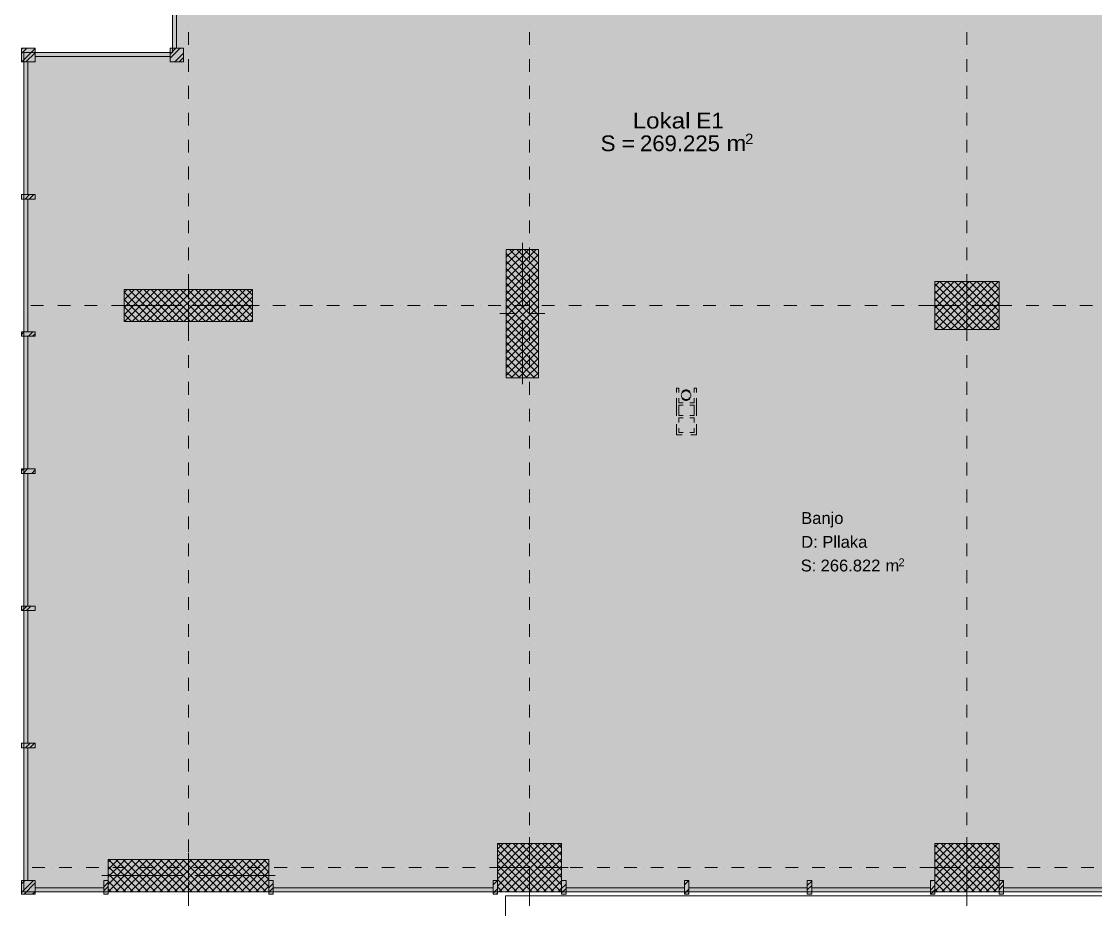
# Model space of a CAD drawing. Header units: centimetres. Extents: x -6559 to 4488, y -7535 to 372.
# Drawn here: x -5625 to -4294, y -1844 to -743 of the extents above; entities that cross this region are included whole.
import ezdxf

# ---------------------------------------------------------------- set-up
doc = ezdxf.new("R2010")
doc.units = ezdxf.units.CM
for name, color, linetype in [('PDF_ - lokalet e', 7, 'Continuous'), ('PDF_A - Kanalet e ventilimit', 7, 'Continuous'), ('PDF_A - Kanalizimi', 7, 'Continuous'), ('PDF_A - Muret', 7, 'Continuous'), ('PDF_A - Shtyllat', 7, 'Continuous')]:
    doc.layers.add(name, color=color, linetype=linetype)
for name, color, linetype, true_color in [('PDF_A - Akset', 7, 'Continuous', 0xfd4435), ('PDF_A - Alumil', 7, 'Continuous', 0x7f7f7f), ('PDF_A - Fill Zone', 7, 'Continuous', 0x999999), ('PDF_A - Pllaka mbi bodrum', 7, 'Continuous', 0x7f7f7f), ('PDF_A - Pllaka Suteren', 7, 'Continuous', 0x7f7f7f), ('PDF_A - Sutereni Polyline', 7, 'Continuous', 0x029e21)]:
    doc.layers.add(name, color=color, linetype=linetype, true_color=true_color)
doc.styles.add('PDF Arial', font='')
doc.styles.get('PDF Arial').set_extended_font_data('Arial')

msp = doc.modelspace()

# ---------------------------------------------------------------- hatches: boundary and pattern name
at = {"layer": 'PDF_ - lokalet e', "true_color": 0xffffff, "transparency": 33554559}
msp.add_hatch(color=7, dxfattribs=at).paths.add_polyline_path([(-4112.3, -1816), (-5616.2, -1816), (-5616.2, -784.9), (-5432.2, -784.9), (-5437.7, 68.7), (-4084.7, 68.7), (-4084.7, -866.5), (-4258.8, -866.5), (-4283.7, -1284.3), (-4109.6, -1284.3), (-4109.6, -1821.5)])
at = {"layer": 'PDF_A - Fill Zone', "true_color": 0xaaaaaa, "transparency": 33554559}
msp.add_hatch(color=253, dxfattribs=at).paths.add_polyline_path([(-5621.7, -1821.5), (-5621.7, -781.9), (-5437.7, -781.9), (-5437.7, 68.7), (-4084.7, 68.7), (-4084.7, -866.5), (-4258.8, -866.5), (-4258.8, -1065.4), (-4271.3, -1065.4), (-4271.3, -1296.7), (-4097.2, -1296.7), (-4097.2, -1821.5)])
at = {"layer": 'PDF_A - Kanalet e ventilimit', "transparency": 33554559}
msp.add_hatch(color=256, dxfattribs=at).paths.add_polyline_path([(-4812.9, -1255.5), (-4812.9, -1218.6), (-4812.9, -1215.7), (-4812.9, -1197.7), (-4809.9, -1197.7), (-4809.9, -1215.7), (-4791, -1215.7), (-4791, -1197.7), (-4788.1, -1197.7), (-4788.1, -1215.7), (-4788.1, -1218.6), (-4788.1, -1255.5)])
at = {"layer": 'PDF_A - Kanalizimi', "true_color": 0x0077b0, "transparency": 33554559}
h = msp.add_hatch(color=144, dxfattribs=at)
h.paths.add_polyline_path([(-4801, -1212.8), (-4801.8, -1212.8), (-4802.5, -1212.6), (-4803.3, -1212.4), (-4804, -1212.1), (-4804.7, -1211.7), (-4805.3, -1211.2), (-4805.8, -1210.6), (-4806.3, -1210), (-4806.7, -1209.3), (-4807, -1208.6), (-4807.3, -1207.9), (-4807.4, -1207.1), (-4807.5, -1206.3), (-4807.4, -1205.6), (-4807.3, -1204.8), (-4807, -1204), (-4806.7, -1203.3), (-4806.3, -1202.7), (-4805.8, -1202), (-4805.3, -1201.5), (-4804.7, -1201), (-4804, -1200.6), (-4803.3, -1200.3), (-4802.5, -1200.1), (-4801.8, -1199.9), (-4801, -1199.9), (-4800.2, -1199.9), (-4799.4, -1200.1), (-4798.7, -1200.3), (-4798, -1200.6), (-4797.3, -1201), (-4796.7, -1201.5), (-4796.1, -1202), (-4795.7, -1202.7), (-4795.3, -1203.3), (-4794.9, -1204), (-4794.7, -1204.8), (-4794.6, -1205.6), (-4794.5, -1206.3), (-4794.6, -1207.1), (-4794.7, -1207.9), (-4794.9, -1208.6), (-4795.3, -1209.3), (-4795.7, -1210), (-4796.1, -1210.6), (-4796.7, -1211.2), (-4797.3, -1211.7), (-4798, -1212.1), (-4798.7, -1212.4), (-4799.4, -1212.6), (-4800.2, -1212.8)])
h.paths.add_polyline_path([(-4801, -1200.9), (-4801.7, -1200.9), (-4802.4, -1201), (-4803.1, -1201.3), (-4803.7, -1201.6), (-4804.3, -1202), (-4804.9, -1202.5), (-4805.3, -1203), (-4805.7, -1203.6), (-4806, -1204.2), (-4806.3, -1204.9), (-4806.4, -1205.6), (-4806.5, -1206.3), (-4806.4, -1207), (-4806.3, -1207.8), (-4806, -1208.4), (-4805.7, -1209.1), (-4805.3, -1209.7), (-4804.9, -1210.2), (-4804.3, -1210.7), (-4803.7, -1211.1), (-4803.1, -1211.4), (-4802.4, -1211.6), (-4801.7, -1211.8), (-4801, -1211.8), (-4800.3, -1211.8), (-4799.6, -1211.6), (-4798.9, -1211.4), (-4798.3, -1211.1), (-4797.7, -1210.7), (-4797.1, -1210.2), (-4796.6, -1209.7), (-4796.2, -1209.1), (-4795.9, -1208.4), (-4795.7, -1207.8), (-4795.6, -1207), (-4795.5, -1206.3), (-4795.6, -1205.6), (-4795.7, -1204.9), (-4795.9, -1204.2), (-4796.2, -1203.6), (-4796.6, -1203), (-4797.1, -1202.5), (-4797.7, -1202), (-4798.3, -1201.6), (-4798.9, -1201.3), (-4799.6, -1201), (-4800.3, -1200.9)])

# ---------------------------------------------------------------- linework, layer by layer
at = {"layer": 'PDF_A - Akset', "lineweight": 0}
for points in [[(-5417.8, -747.7), (-5417.8, -747.7)], [(-5417.8, -756.5), (-5417.8, -772.3)], [(-4995, -747.7), (-4995, -747.7)], [(-4995, -756.5), (-4995, -772.3)], [(-4452.8, -747.7), (-4452.8, -747.7)], [(-4452.8, -756.5), (-4452.8, -772.3)], [(-5417.8, -781.1), (-5417.8, -781.1)], [(-4995, -781.1), (-4995, -781.1)], [(-4452.8, -781.1), (-4452.8, -781.1)], [(-5417.8, -789.9), (-5417.8, -805.6)], [(-4995, -789.9), (-4995, -805.6)], [(-4452.8, -789.9), (-4452.8, -805.6)], [(-5417.8, -814.4), (-5417.8, -814.4)], [(-5417.8, -823.2), (-5417.8, -839)], [(-4995, -814.4), (-4995, -814.4)], [(-4995, -823.2), (-4995, -839)], [(-4452.8, -814.4), (-4452.8, -814.4)], [(-4452.8, -823.2), (-4452.8, -839)], [(-5417.8, -847.8), (-5417.8, -847.8)], [(-4995, -847.8), (-4995, -847.8)], [(-4452.8, -847.8), (-4452.8, -847.8)], [(-5417.8, -856.5), (-5417.8, -872.3)], [(-4995, -856.5), (-4995, -872.3)], [(-4452.8, -856.5), (-4452.8, -872.3)], [(-5417.8, -881.1), (-5417.8, -881.1)], [(-5417.8, -889.9), (-5417.8, -905.7)], [(-4995, -881.1), (-4995, -881.1)], [(-4995, -889.9), (-4995, -905.7)], [(-4452.8, -881.1), (-4452.8, -881.1)], [(-4452.8, -889.9), (-4452.8, -905.7)], [(-5417.8, -914.4), (-5417.8, -914.4)], [(-4995, -914.4), (-4995, -914.4)], [(-4452.8, -914.4), (-4452.8, -914.4)], [(-5417.8, -923.2), (-5417.8, -939)], [(-4995, -923.2), (-4995, -939)], [(-4452.8, -923.2), (-4452.8, -939)], [(-5417.8, -947.8), (-5417.8, -947.8)], [(-5417.8, -956.5), (-5417.8, -972.3)], [(-4995, -947.8), (-4995, -947.8)], [(-4995, -956.5), (-4995, -972.3)], [(-4452.8, -947.8), (-4452.8, -947.8)], [(-4452.8, -956.5), (-4452.8, -972.3)], [(-5417.8, -981.1), (-5417.8, -981.1)], [(-4995, -981.1), (-4995, -981.1)], [(-4452.8, -981.1), (-4452.8, -981.1)], [(-5417.8, -989.9), (-5417.8, -1005.7)], [(-4995, -989.9), (-4995, -1005.7)], [(-4452.8, -989.9), (-4452.8, -1005.7)], [(-5417.8, -1014.5), (-5417.8, -1014.5)], [(-5417.8, -1023.2), (-5417.8, -1039)], [(-4995, -1014.5), (-4995, -1014.5)], [(-4995, -1023.2), (-4995, -1039)], [(-4452.8, -1014.5), (-4452.8, -1014.5)], [(-4452.8, -1023.2), (-4452.8, -1039)], [(-5417.8, -1047.8), (-5417.8, -1047.8)], [(-4995, -1047.8), (-4995, -1047.8)], [(-4452.8, -1047.8), (-4452.8, -1047.8)], [(-5417.8, -1056.6), (-5417.8, -1072.4)], [(-4995, -1056.6), (-4995, -1072.4)], [(-4452.8, -1056.6), (-4452.8, -1072.4)], [(-5417.8, -1081.1), (-5417.8, -1081.1)], [(-5417.8, -1089.9), (-5417.8, -1105.7)], [(-4995, -1081.1), (-4995, -1081.1)], [(-4995, -1089.9), (-4995, -1105.7)], [(-4452.8, -1081.1), (-4452.8, -1081.1)], [(-4452.8, -1089.9), (-4452.8, -1105.7)], [(-5621.9, -1095.3), (-5621.9, -1095.3)], [(-5597.4, -1095.3), (-5613.2, -1095.3)], [(-5588.6, -1095.3), (-5588.6, -1095.3)], [(-5564, -1095.3), (-5579.8, -1095.3)], [(-5555.3, -1095.3), (-5555.3, -1095.3)], [(-5530.7, -1095.3), (-5546.5, -1095.3)], [(-5521.9, -1095.3), (-5521.9, -1095.3)], [(-5497.4, -1095.3), (-5513.2, -1095.3)], [(-5488.6, -1095.3), (-5488.6, -1095.3)], [(-5464, -1095.3), (-5479.8, -1095.3)], [(-5455.2, -1095.3), (-5455.2, -1095.3)], [(-5430.7, -1095.3), (-5446.5, -1095.3)], [(-5421.9, -1095.3), (-5421.9, -1095.3)], [(-5397.3, -1095.3), (-5413.1, -1095.3)], [(-5388.6, -1095.3), (-5388.6, -1095.3)], [(-5364, -1095.3), (-5379.8, -1095.3)], [(-5355.2, -1095.3), (-5355.2, -1095.3)], [(-5330.7, -1095.3), (-5346.5, -1095.3)], [(-5321.9, -1095.3), (-5321.9, -1095.3)], [(-5297.3, -1095.3), (-5313.1, -1095.3)], [(-5288.5, -1095.3), (-5288.5, -1095.3)], [(-5264, -1095.3), (-5279.8, -1095.3)], [(-5255.2, -1095.3), (-5255.2, -1095.3)], [(-5230.6, -1095.3), (-5246.4, -1095.3)], [(-5221.9, -1095.3), (-5221.9, -1095.3)], [(-5197.3, -1095.3), (-5213.1, -1095.3)], [(-5188.5, -1095.3), (-5188.5, -1095.3)], [(-5164, -1095.3), (-5179.8, -1095.3)], [(-5155.2, -1095.3), (-5155.2, -1095.3)], [(-5130.6, -1095.3), (-5146.4, -1095.3)], [(-5121.9, -1095.3), (-5121.9, -1095.3)], [(-5097.3, -1095.3), (-5113.1, -1095.3)], [(-5088.5, -1095.3), (-5088.5, -1095.3)], [(-5063.9, -1095.3), (-5079.7, -1095.3)], [(-5055.2, -1095.3), (-5055.2, -1095.3)], [(-5030.6, -1095.3), (-5046.4, -1095.3)], [(-5021.8, -1095.3), (-5021.8, -1095.3)], [(-4997.3, -1095.3), (-5013.1, -1095.3)], [(-4988.5, -1095.3), (-4988.5, -1095.3)], [(-4963.9, -1095.3), (-4979.7, -1095.3)], [(-4955.2, -1095.3), (-4955.2, -1095.3)], [(-4930.6, -1095.3), (-4946.4, -1095.3)], [(-4921.8, -1095.3), (-4921.8, -1095.3)], [(-4897.2, -1095.3), (-4913, -1095.3)], [(-4888.5, -1095.3), (-4888.5, -1095.3)], [(-4863.9, -1095.3), (-4879.7, -1095.3)], [(-4855.1, -1095.3), (-4855.1, -1095.3)], [(-4830.6, -1095.3), (-4846.4, -1095.3)], [(-4821.8, -1095.3), (-4821.8, -1095.3)], [(-4797.2, -1095.3), (-4813, -1095.3)], [(-4788.5, -1095.3), (-4788.5, -1095.3)], [(-4763.9, -1095.3), (-4779.7, -1095.3)], [(-4755.1, -1095.3), (-4755.1, -1095.3)], [(-4730.6, -1095.3), (-4746.3, -1095.3)], [(-4721.8, -1095.3), (-4721.8, -1095.3)], [(-4697.2, -1095.3), (-4713, -1095.3)], [(-4688.4, -1095.3), (-4688.4, -1095.3)], [(-4663.9, -1095.3), (-4679.7, -1095.3)], [(-4655.1, -1095.3), (-4655.1, -1095.3)], [(-4630.5, -1095.3), (-4646.3, -1095.3)], [(-4621.8, -1095.3), (-4621.8, -1095.3)], [(-4597.2, -1095.3), (-4613, -1095.3)], [(-4588.4, -1095.3), (-4588.4, -1095.3)], [(-4563.9, -1095.3), (-4579.6, -1095.3)], [(-4555.1, -1095.3), (-4555.1, -1095.3)], [(-4530.5, -1095.3), (-4546.3, -1095.3)], [(-4521.7, -1095.3), (-4521.7, -1095.3)], [(-4497.2, -1095.3), (-4513, -1095.3)], [(-4488.4, -1095.3), (-4488.4, -1095.3)], [(-4463.8, -1095.3), (-4479.6, -1095.3)], [(-4455.1, -1095.3), (-4455.1, -1095.3)], [(-4430.5, -1095.3), (-4446.3, -1095.3)], [(-4421.7, -1095.3), (-4421.7, -1095.3)], [(-4397.2, -1095.3), (-4413, -1095.3)], [(-4388.4, -1095.3), (-4388.4, -1095.3)], [(-4363.8, -1095.3), (-4379.6, -1095.3)], [(-4355, -1095.3), (-4355, -1095.3)], [(-4330.5, -1095.3), (-4346.3, -1095.3)], [(-4321.7, -1095.3), (-4321.7, -1095.3)], [(-4297.1, -1095.3), (-4312.9, -1095.3)], [(-5417.8, -1114.5), (-5417.8, -1114.5)], [(-4995, -1114.5), (-4995, -1114.5)], [(-4452.8, -1114.5), (-4452.8, -1114.5)], [(-5417.8, -1123.2), (-5417.8, -1139)], [(-4995, -1123.2), (-4995, -1139)], [(-4452.8, -1123.2), (-4452.8, -1139)], [(-5417.8, -1147.8), (-5417.8, -1147.8)], [(-5417.8, -1156.6), (-5417.8, -1172.4)], [(-4995, -1147.8), (-4995, -1147.8)], [(-4995, -1156.6), (-4995, -1172.4)], [(-4452.8, -1147.8), (-4452.8, -1147.8)], [(-4452.8, -1156.6), (-4452.8, -1172.4)], [(-5417.8, -1181.2), (-5417.8, -1181.2)], [(-4995, -1181.2), (-4995, -1181.2)], [(-4452.8, -1181.2), (-4452.8, -1181.2)], [(-5417.8, -1189.9), (-5417.8, -1205.7)], [(-4995, -1189.9), (-4995, -1205.7)], [(-4452.8, -1189.9), (-4452.8, -1205.7)], [(-5417.8, -1214.5), (-5417.8, -1214.5)], [(-5417.8, -1223.3), (-5417.8, -1239.1)], [(-4995, -1214.5), (-4995, -1214.5)], [(-4995, -1223.3), (-4995, -1239.1)], [(-4452.8, -1214.5), (-4452.8, -1214.5)], [(-4452.8, -1223.3), (-4452.8, -1239.1)], [(-5417.8, -1247.8), (-5417.8, -1247.8)], [(-4995, -1247.8), (-4995, -1247.8)], [(-4452.8, -1247.8), (-4452.8, -1247.8)], [(-5417.8, -1256.6), (-5417.8, -1272.4)], [(-4995, -1256.6), (-4995, -1272.4)], [(-4452.8, -1256.6), (-4452.8, -1272.4)], [(-5417.8, -1281.2), (-5417.8, -1281.2)], [(-5417.8, -1289.9), (-5417.8, -1305.7)], [(-4995, -1281.2), (-4995, -1281.2)], [(-4995, -1289.9), (-4995, -1305.7)], [(-4452.8, -1281.2), (-4452.8, -1281.2)], [(-4452.8, -1289.9), (-4452.8, -1305.7)], [(-5417.8, -1314.5), (-5417.8, -1314.5)], [(-4995, -1314.5), (-4995, -1314.5)], [(-4452.8, -1314.5), (-4452.8, -1314.5)], [(-5417.8, -1323.3), (-5417.8, -1339.1)], [(-4995, -1323.3), (-4995, -1339.1)], [(-4452.8, -1323.3), (-4452.8, -1339.1)], [(-5417.8, -1347.8), (-5417.8, -1347.8)], [(-5417.8, -1356.6), (-5417.8, -1372.4)], [(-4995, -1347.8), (-4995, -1347.8)], [(-4995, -1356.6), (-4995, -1372.4)], [(-4452.8, -1347.8), (-4452.8, -1347.8)], [(-4452.8, -1356.6), (-4452.8, -1372.4)], [(-5417.8, -1381.2), (-5417.8, -1381.2)], [(-4995, -1381.2), (-4995, -1381.2)], [(-4452.8, -1381.2), (-4452.8, -1381.2)], [(-5417.8, -1390), (-5417.8, -1405.8)], [(-4995, -1390), (-4995, -1405.8)], [(-4452.8, -1390), (-4452.8, -1405.8)], [(-5417.8, -1414.5), (-5417.8, -1414.5)], [(-5417.8, -1423.3), (-5417.8, -1439.1)], [(-4995, -1414.5), (-4995, -1414.5)], [(-4995, -1423.3), (-4995, -1439.1)], [(-4452.8, -1414.5), (-4452.8, -1414.5)], [(-4452.8, -1423.3), (-4452.8, -1439.1)], [(-5417.8, -1447.9), (-5417.8, -1447.9)], [(-4995, -1447.9), (-4995, -1447.9)], [(-4452.8, -1447.9), (-4452.8, -1447.9)], [(-5417.8, -1456.6), (-5417.8, -1472.4)], [(-4995, -1456.6), (-4995, -1472.4)], [(-4452.8, -1456.6), (-4452.8, -1472.4)], [(-5417.8, -1481.2), (-5417.8, -1481.2)], [(-5417.8, -1490), (-5417.8, -1505.8)], [(-4995, -1481.2), (-4995, -1481.2)], [(-4995, -1490), (-4995, -1505.8)], [(-4452.8, -1481.2), (-4452.8, -1481.2)], [(-4452.8, -1490), (-4452.8, -1505.8)], [(-5417.8, -1514.5), (-5417.8, -1514.5)], [(-4995, -1514.5), (-4995, -1514.5)], [(-4452.8, -1514.5), (-4452.8, -1514.5)], [(-5417.8, -1523.3), (-5417.8, -1539.1)], [(-4995, -1523.3), (-4995, -1539.1)], [(-4452.8, -1523.3), (-4452.8, -1539.1)], [(-5417.8, -1547.9), (-5417.8, -1547.9)], [(-5417.8, -1556.7), (-5417.8, -1572.5)], [(-4995, -1547.9), (-4995, -1547.9)], [(-4995, -1556.7), (-4995, -1572.5)], [(-4452.8, -1547.9), (-4452.8, -1547.9)], [(-4452.8, -1556.7), (-4452.8, -1572.5)], [(-5417.8, -1581.2), (-5417.8, -1581.2)], [(-4995, -1581.2), (-4995, -1581.2)], [(-4452.8, -1581.2), (-4452.8, -1581.2)], [(-5417.8, -1590), (-5417.8, -1605.8)], [(-4995, -1590), (-4995, -1605.8)], [(-4452.8, -1590), (-4452.8, -1605.8)], [(-5417.8, -1614.6), (-5417.8, -1614.6)], [(-5417.8, -1623.3), (-5417.8, -1639.1)], [(-4995, -1614.6), (-4995, -1614.6)], [(-4995, -1623.3), (-4995, -1639.1)], [(-4452.8, -1614.6), (-4452.8, -1614.6)], [(-4452.8, -1623.3), (-4452.8, -1639.1)], [(-5417.8, -1647.9), (-5417.8, -1647.9)], [(-4995, -1647.9), (-4995, -1647.9)], [(-4452.8, -1647.9), (-4452.8, -1647.9)], [(-5417.8, -1656.7), (-5417.8, -1672.5)], [(-4995, -1656.7), (-4995, -1672.5)], [(-4452.8, -1656.7), (-4452.8, -1672.5)], [(-5417.8, -1681.2), (-5417.8, -1681.2)], [(-5417.8, -1690), (-5417.8, -1705.8)], [(-4995, -1681.2), (-4995, -1681.2)], [(-4995, -1690), (-4995, -1705.8)], [(-4452.8, -1681.2), (-4452.8, -1681.2)], [(-4452.8, -1690), (-4452.8, -1705.8)], [(-5417.8, -1714.6), (-5417.8, -1714.6)], [(-4995, -1714.6), (-4995, -1714.6)], [(-4452.8, -1714.6), (-4452.8, -1714.6)], [(-5417.8, -1723.3), (-5417.8, -1739.1)], [(-4995, -1723.3), (-4995, -1739.1)], [(-4452.8, -1723.3), (-4452.8, -1739.1)], [(-5417.8, -1747.9), (-5417.8, -1747.9)], [(-5417.8, -1756.7), (-5417.8, -1772.5)], [(-4995, -1747.9), (-4995, -1747.9)], [(-4995, -1756.7), (-4995, -1772.5)], [(-4452.8, -1747.9), (-4452.8, -1747.9)], [(-4452.8, -1756.7), (-4452.8, -1772.5)], [(-5417.8, -1781.3), (-5417.8, -1781.3)], [(-4995, -1781.3), (-4995, -1781.3)], [(-4452.8, -1781.3), (-4452.8, -1781.3)], [(-5620.2, -1791.6), (-5620.2, -1791.6)], [(-5595.6, -1791.6), (-5611.4, -1791.6)], [(-5586.8, -1791.6), (-5586.8, -1791.6)], [(-5562.3, -1791.6), (-5578, -1791.6)], [(-5553.5, -1791.6), (-5553.5, -1791.6)], [(-5528.9, -1791.6), (-5544.7, -1791.6)], [(-5520.1, -1791.6), (-5520.1, -1791.6)], [(-5495.6, -1791.6), (-5511.4, -1791.6)], [(-5486.8, -1791.6), (-5486.8, -1791.6)], [(-5462.2, -1791.6), (-5478, -1791.6)], [(-5453.5, -1791.6), (-5453.5, -1791.6)], [(-5428.9, -1791.6), (-5444.7, -1791.6)], [(-5420.1, -1791.6), (-5420.1, -1791.6)], [(-5417.8, -1790), (-5417.8, -1805.8)], [(-5395.6, -1791.6), (-5411.4, -1791.6)], [(-5386.8, -1791.6), (-5386.8, -1791.6)], [(-5362.2, -1791.6), (-5378, -1791.6)], [(-5353.4, -1791.6), (-5353.4, -1791.6)], [(-5328.9, -1791.6), (-5344.7, -1791.6)], [(-5320.1, -1791.6), (-5320.1, -1791.6)], [(-5295.5, -1791.6), (-5311.3, -1791.6)], [(-5286.8, -1791.6), (-5286.8, -1791.6)], [(-5262.2, -1791.6), (-5278, -1791.6)], [(-5253.4, -1791.6), (-5253.4, -1791.6)], [(-5228.9, -1791.6), (-5244.7, -1791.6)], [(-5220.1, -1791.6), (-5220.1, -1791.6)], [(-5195.5, -1791.6), (-5211.3, -1791.6)], [(-5186.7, -1791.6), (-5186.7, -1791.6)], [(-5162.2, -1791.6), (-5178, -1791.6)], [(-5153.4, -1791.6), (-5153.4, -1791.6)], [(-5128.8, -1791.6), (-5144.6, -1791.6)], [(-5120.1, -1791.6), (-5120.1, -1791.6)], [(-5095.5, -1791.6), (-5111.3, -1791.6)], [(-5086.7, -1791.6), (-5086.7, -1791.6)], [(-5062.2, -1791.6), (-5078, -1791.6)], [(-5053.4, -1791.6), (-5053.4, -1791.6)], [(-5028.8, -1791.6), (-5044.6, -1791.6)], [(-5020.1, -1791.6), (-5020.1, -1791.6)], [(-4995.5, -1791.6), (-5011.3, -1791.6)], [(-4995, -1790), (-4995, -1805.8)], [(-4986.7, -1791.6), (-4986.7, -1791.6)], [(-4962.1, -1791.6), (-4977.9, -1791.6)], [(-4953.4, -1791.6), (-4953.4, -1791.6)], [(-4928.8, -1791.6), (-4944.6, -1791.6)], [(-4920, -1791.6), (-4920, -1791.6)], [(-4895.5, -1791.6), (-4911.3, -1791.6)], [(-4886.7, -1791.6), (-4886.7, -1791.6)], [(-4862.1, -1791.6), (-4877.9, -1791.6)], [(-4853.4, -1791.6), (-4853.4, -1791.6)], [(-4828.8, -1791.6), (-4844.6, -1791.6)], [(-4820, -1791.6), (-4820, -1791.6)], [(-4795.4, -1791.6), (-4811.2, -1791.6)], [(-4786.7, -1791.6), (-4786.7, -1791.6)], [(-4762.1, -1791.6), (-4777.9, -1791.6)], [(-4753.3, -1791.6), (-4753.3, -1791.6)], [(-4728.8, -1791.6), (-4744.6, -1791.6)], [(-4720, -1791.6), (-4720, -1791.6)], [(-4695.4, -1791.6), (-4711.2, -1791.6)], [(-4686.7, -1791.6), (-4686.7, -1791.6)], [(-4662.1, -1791.6), (-4677.9, -1791.6)], [(-4653.3, -1791.6), (-4653.3, -1791.6)], [(-4628.8, -1791.6), (-4644.5, -1791.6)], [(-4620, -1791.6), (-4620, -1791.6)], [(-4595.4, -1791.6), (-4611.2, -1791.6)], [(-4586.6, -1791.6), (-4586.6, -1791.6)], [(-4562.1, -1791.6), (-4577.9, -1791.6)], [(-4553.3, -1791.6), (-4553.3, -1791.6)], [(-4528.7, -1791.6), (-4544.5, -1791.6)], [(-4520, -1791.6), (-4520, -1791.6)], [(-4495.4, -1791.6), (-4511.2, -1791.6)], [(-4486.6, -1791.6), (-4486.6, -1791.6)], [(-4462.1, -1791.6), (-4477.8, -1791.6)], [(-4453.3, -1791.6), (-4453.3, -1791.6)], [(-4452.8, -1790), (-4452.8, -1805.8)], [(-4428.7, -1791.6), (-4444.5, -1791.6)], [(-4419.9, -1791.6), (-4419.9, -1791.6)], [(-4395.4, -1791.6), (-4411.2, -1791.6)], [(-4386.6, -1791.6), (-4386.6, -1791.6)], [(-4362, -1791.6), (-4377.8, -1791.6)], [(-4353.3, -1791.6), (-4353.3, -1791.6)], [(-4328.7, -1791.6), (-4344.5, -1791.6)], [(-4319.9, -1791.6), (-4319.9, -1791.6)], [(-4295.4, -1791.6), (-4311.1, -1791.6)], [(-5417.8, -1814.6), (-5417.8, -1814.6)], [(-5417.8, -1823.4), (-5417.8, -1839.2)], [(-4995, -1814.6), (-4995, -1814.6)], [(-4995, -1823.4), (-4995, -1839.2)], [(-4452.8, -1814.6), (-4452.8, -1814.6)], [(-4452.8, -1823.4), (-4452.8, -1839.2)]]:
    msp.add_lwpolyline(points, dxfattribs=at)
at = {"layer": 'PDF_A - Alumil', "color": 254, "lineweight": 0, "true_color": 0xcccccc}
for points in [[(-5624.7, -783), (-5618.1, -776.4)], [(-5624.7, -777.8), (-5623.4, -776.4)], [(-5624.4, -793.4), (-5607.8, -776.7)], [(-5619.2, -793.4), (-5607.8, -782)], [(-5440.6, -788.9), (-5428.1, -776.4)], [(-5440.6, -783.7), (-5433.4, -776.4)], [(-5434.5, -793.4), (-5423.7, -782.6)], [(-5608.6, -793.4), (-5607.8, -792.5)], [(-5429.2, -793.4), (-5423.7, -787.9)], [(-5620.3, -963.3), (-5614.8, -957.8)], [(-5615, -963.3), (-5609.5, -957.8)], [(-5624.7, -1131.2), (-5621.2, -1127.8)], [(-5616.1, -1133.3), (-5610.7, -1127.8)], [(-5610.9, -1133.3), (-5607.8, -1130.2)], [(-5624.7, -1300.1), (-5622.3, -1297.7)], [(-5622.5, -1303.2), (-5617.1, -1297.7)], [(-5612, -1303.2), (-5607.8, -1299)], [(-5623.7, -1473.1), (-5618.2, -1467.7)], [(-5618.4, -1473.1), (-5612.9, -1467.7)], [(-5607.8, -1473.1), (-5607.8, -1473.1)], [(-5624.7, -1637.7), (-5624.6, -1637.6)], [(-5619.5, -1643.1), (-5614, -1637.6)], [(-5614.2, -1643.1), (-5608.7, -1637.6)], [(-5624.7, -1811.8), (-5620.4, -1807.6)], [(-5624.7, -1822.4), (-5609.9, -1807.6)], [(-5522.7, -1815.4), (-5517.2, -1809.9)], [(-5040.2, -1813), (-5034.8, -1807.6)], [(-5040.2, -1807.7), (-5040.1, -1807.6)], [(-4803, -1813.1), (-4797.5, -1807.6)], [(-4803, -1807.8), (-4802.7, -1807.6)], [(-4650.8, -1813.9), (-4645.3, -1808.4)], [(-4498.1, -1808.9), (-4496.7, -1807.6)], [(-4413, -1813.6), (-4407.5, -1808.1)], [(-5621.5, -1824.5), (-5607.8, -1810.7)], [(-5611, -1824.5), (-5607.8, -1821.3)], [(-5522.7, -1820.6), (-5517.2, -1815.2)], [(-5318.3, -1816.7), (-5312.8, -1811.2)], [(-5318.3, -1822), (-5312.8, -1816.5)], [(-5040.2, -1823.5), (-5034.8, -1818.1)], [(-5035.9, -1824.5), (-5034.8, -1823.3)], [(-4955.2, -1817.6), (-4949.7, -1812.1)], [(-4955.2, -1822.9), (-4949.7, -1817.4)], [(-4803, -1823.7), (-4797.5, -1818.2)], [(-4798.5, -1824.5), (-4797.5, -1823.5)], [(-4650.8, -1819.2), (-4645.3, -1813.7)], [(-4498.1, -1819.5), (-4492.6, -1814)], [(-4497.8, -1824.5), (-4492.6, -1819.3)], [(-4413, -1818.8), (-4407.5, -1813.4)], [(-4645.5, -1824.5), (-4645.3, -1824.3)], [(-4408.1, -1824.5), (-4407.5, -1823.9)]]:
    msp.add_lwpolyline(points, dxfattribs=at)
at = {"layer": 'PDF_A - Alumil', "lineweight": 0}
for points in [[(-5607.8, -776.4), (-5624.7, -776.4)], [(-5624.7, -776.4), (-5624.7, -793.4)], [(-5607.8, -793.4), (-5607.8, -776.4)], [(-5423.7, -776.4), (-5440.6, -776.4)], [(-5440.6, -776.4), (-5440.6, -793.4)], [(-5423.7, -793.4), (-5423.7, -776.4)], [(-5624.7, -793.4), (-5607.8, -793.4)], [(-5440.6, -793.4), (-5423.7, -793.4)], [(-5607.8, -957.8), (-5624.7, -957.8)], [(-5624.7, -957.8), (-5624.7, -963.3)], [(-5607.8, -963.3), (-5607.8, -957.8)], [(-5624.7, -963.3), (-5607.8, -963.3)], [(-5607.8, -1127.8), (-5624.7, -1127.8)], [(-5624.7, -1127.8), (-5624.7, -1133.3)], [(-5607.8, -1133.3), (-5607.8, -1127.8)], [(-5624.7, -1133.3), (-5607.8, -1133.3)], [(-5607.8, -1297.7), (-5624.7, -1297.7)], [(-5624.7, -1297.7), (-5624.7, -1303.2)], [(-5624.7, -1303.2), (-5607.8, -1303.2)], [(-5607.8, -1303.2), (-5607.8, -1297.7)], [(-5607.8, -1467.7), (-5624.7, -1467.7)], [(-5624.7, -1467.7), (-5624.7, -1473.1)], [(-5624.7, -1473.1), (-5607.8, -1473.1)], [(-5607.8, -1473.1), (-5607.8, -1467.7)], [(-5607.8, -1637.6), (-5624.7, -1637.6)], [(-5624.7, -1637.6), (-5624.7, -1643.1)], [(-5624.7, -1643.1), (-5607.8, -1643.1)], [(-5607.8, -1643.1), (-5607.8, -1637.6)], [(-5607.8, -1807.6), (-5624.7, -1807.6)], [(-5624.7, -1807.6), (-5624.7, -1824.5)], [(-5607.8, -1824.5), (-5607.8, -1807.6)], [(-5517.2, -1807.6), (-5522.7, -1807.6)], [(-5522.7, -1807.6), (-5522.7, -1824.5)], [(-5517.2, -1824.5), (-5517.2, -1807.6)], [(-5312.8, -1807.6), (-5318.3, -1807.6)], [(-5318.3, -1807.6), (-5318.3, -1824.5)], [(-5312.8, -1824.5), (-5312.8, -1807.6)], [(-5034.8, -1807.6), (-5040.2, -1807.6)], [(-5040.2, -1807.6), (-5040.2, -1824.5)], [(-5034.8, -1824.5), (-5034.8, -1807.6)], [(-4949.7, -1807.6), (-4955.2, -1807.6)], [(-4955.2, -1807.6), (-4955.2, -1824.5)], [(-4949.7, -1824.5), (-4949.7, -1807.6)], [(-4797.5, -1807.6), (-4803, -1807.6)], [(-4803, -1807.6), (-4803, -1824.5)], [(-4797.5, -1824.5), (-4797.5, -1807.6)], [(-4645.3, -1807.6), (-4650.8, -1807.6)], [(-4650.8, -1807.6), (-4650.8, -1824.5)], [(-4645.3, -1824.5), (-4645.3, -1807.6)], [(-4492.6, -1807.6), (-4498.1, -1807.6)], [(-4498.1, -1807.6), (-4498.1, -1824.5)], [(-4492.6, -1824.5), (-4492.6, -1807.6)], [(-4407.5, -1807.6), (-4413, -1807.6)], [(-4413, -1807.6), (-4413, -1824.5)], [(-4407.5, -1824.5), (-4407.5, -1807.6)], [(-5624.7, -1824.5), (-5607.8, -1824.5)], [(-5522.7, -1824.5), (-5517.2, -1824.5)], [(-5318.3, -1824.5), (-5312.8, -1824.5)], [(-5040.2, -1824.5), (-5034.8, -1824.5)], [(-4955.2, -1824.5), (-4949.7, -1824.5)], [(-4803, -1824.5), (-4797.5, -1824.5)], [(-4650.8, -1824.5), (-4645.3, -1824.5)], [(-4498.1, -1824.5), (-4492.6, -1824.5)], [(-4413, -1824.5), (-4407.5, -1824.5)]]:
    msp.add_lwpolyline(points, dxfattribs=at)
at = {"layer": 'PDF_A - Alumil', "color": 254, "true_color": 0xcccccc, "transparency": 33554559}
for points in [[(-5607.8, -793.4), (-5624.7, -793.4), (-5607.8, -776.4), (-5624.7, -776.4)], [(-5423.7, -793.4), (-5440.6, -793.4), (-5423.7, -776.4), (-5440.6, -776.4)], [(-5607.8, -963.3), (-5624.7, -963.3), (-5607.8, -957.8), (-5624.7, -957.8)], [(-5607.8, -1133.3), (-5624.7, -1133.3), (-5607.8, -1127.8), (-5624.7, -1127.8)], [(-5607.8, -1303.2), (-5624.7, -1303.2), (-5607.8, -1297.7), (-5624.7, -1297.7)], [(-5607.8, -1473.1), (-5624.7, -1473.1), (-5607.8, -1467.7), (-5624.7, -1467.7)], [(-5607.8, -1643.1), (-5624.7, -1643.1), (-5607.8, -1637.6), (-5624.7, -1637.6)], [(-5607.8, -1824.5), (-5624.7, -1824.5), (-5607.8, -1807.6), (-5624.7, -1807.6)], [(-5517.2, -1807.6), (-5517.2, -1824.5), (-5522.7, -1807.6), (-5522.7, -1824.5)], [(-5312.8, -1807.6), (-5312.8, -1824.5), (-5318.3, -1807.6), (-5318.3, -1824.5)], [(-5034.8, -1807.6), (-5034.8, -1824.5), (-5040.2, -1807.6), (-5040.2, -1824.5)], [(-4949.7, -1807.6), (-4949.7, -1824.5), (-4955.2, -1807.6), (-4955.2, -1824.5)], [(-4797.5, -1807.6), (-4797.5, -1824.5), (-4803, -1807.6), (-4803, -1824.5)], [(-4645.3, -1807.6), (-4645.3, -1824.5), (-4650.8, -1807.6), (-4650.8, -1824.5)], [(-4492.6, -1807.6), (-4492.6, -1824.5), (-4498.1, -1807.6), (-4498.1, -1824.5)], [(-4407.5, -1807.6), (-4407.5, -1824.5), (-4413, -1807.6), (-4413, -1824.5)]]:
    msp.add_solid(points, dxfattribs=at)
at = {"layer": 'PDF_A - Kanalet e ventilimit', "lineweight": 0}
for points in [[(-4812.9, -1203.2), (-4812.9, -1197.7)], [(-4812.9, -1197.7), (-4809.9, -1197.7)], [(-4809.9, -1197.7), (-4809.9, -1203.2)], [(-4791, -1203.2), (-4791, -1197.7)], [(-4791, -1197.7), (-4788.1, -1197.7)], [(-4788.1, -1197.7), (-4788.1, -1203.2)], [(-4812.9, -1215.7), (-4812.9, -1210.2)], [(-4809.9, -1210.2), (-4809.9, -1215.7)], [(-4791, -1215.7), (-4791, -1210.2)], [(-4788.1, -1210.2), (-4788.1, -1215.7)], [(-4812.9, -1218.6), (-4812.9, -1215.7)], [(-4812.9, -1231.8), (-4812.9, -1218.6)], [(-4809.9, -1215.7), (-4804.5, -1215.7)], [(-4809.9, -1218.6), (-4809.9, -1231.6)], [(-4804.5, -1218.6), (-4809.9, -1218.6)], [(-4796.5, -1215.7), (-4791, -1215.7)], [(-4791, -1218.6), (-4796.5, -1218.6)], [(-4791, -1231.6), (-4791, -1218.6)], [(-4788.1, -1215.7), (-4788.1, -1218.6)], [(-4788.1, -1218.6), (-4788.1, -1231.8)], [(-4809.9, -1231.6), (-4804.5, -1231.6)], [(-4804.5, -1234.6), (-4809.9, -1234.6)], [(-4809.9, -1234.6), (-4809.9, -1240)], [(-4796.5, -1231.6), (-4791, -1231.6)], [(-4791, -1234.6), (-4796.5, -1234.6)], [(-4791, -1240), (-4791, -1234.6)], [(-4812.9, -1255.5), (-4812.9, -1242.3)], [(-4809.9, -1247), (-4809.9, -1252.5)], [(-4791, -1252.5), (-4791, -1247)], [(-4788.1, -1242.3), (-4788.1, -1255.5)], [(-4805.8, -1255.5), (-4812.9, -1255.5)], [(-4809.9, -1252.5), (-4804.5, -1252.5)], [(-4796.5, -1252.5), (-4791, -1252.5)], [(-4788.1, -1255.5), (-4795.2, -1255.5)]]:
    msp.add_lwpolyline(points, dxfattribs=at)
at = {"layer": 'PDF_A - Kanalet e ventilimit', "transparency": 33554559}
for points in [[(-4809.9, -1218.6), (-4809.9, -1231.6), (-4791, -1218.6), (-4791, -1231.6)], [(-4809.9, -1252.5), (-4791, -1252.5), (-4809.9, -1234.6), (-4791, -1234.6)]]:
    msp.add_solid(points, dxfattribs=at)
at = {"layer": 'PDF_A - Kanalizimi', "lineweight": 0}
for points in [[(-4805.8, -1202), (-4805.3, -1201.5)], [(-4805.3, -1211.2), (-4805.8, -1210.6)], [(-4805.6, -1203.4), (-4805.3, -1203)], [(-4805.3, -1209.7), (-4805.6, -1209.3)], [(-4805.3, -1201.5), (-4804.7, -1201)], [(-4805.3, -1203), (-4804.9, -1202.5)], [(-4804.9, -1210.2), (-4805.3, -1209.7)], [(-4804.7, -1211.7), (-4805.3, -1211.2)], [(-4804.9, -1202.5), (-4804.3, -1202)], [(-4804.3, -1210.7), (-4804.9, -1210.2)], [(-4804.7, -1201), (-4804, -1200.6)], [(-4804.3, -1202), (-4803.7, -1201.6)], [(-4803.7, -1211.1), (-4804.3, -1210.7)], [(-4804, -1200.6), (-4803.3, -1200.3)], [(-4803.7, -1201.6), (-4803.1, -1201.3)], [(-4803.1, -1211.4), (-4803.7, -1211.1)], [(-4803.3, -1200.3), (-4802.5, -1200.1)], [(-4803.1, -1201.3), (-4802.4, -1201)], [(-4802.5, -1200.1), (-4801.8, -1199.9)], [(-4802.4, -1201), (-4801.7, -1200.9)], [(-4801.8, -1199.9), (-4801, -1199.9)], [(-4801.7, -1200.9), (-4801, -1200.9)], [(-4801, -1199.9), (-4800.2, -1199.9)], [(-4801, -1200.9), (-4800.3, -1200.9)], [(-4800.3, -1200.9), (-4799.6, -1201)], [(-4800.2, -1199.9), (-4799.4, -1200.1)], [(-4799.6, -1201), (-4798.9, -1201.3)], [(-4799.4, -1200.1), (-4798.7, -1200.3)], [(-4798.9, -1201.3), (-4798.3, -1201.6)], [(-4798.3, -1211.1), (-4798.9, -1211.4)], [(-4798.7, -1200.3), (-4798, -1200.6)], [(-4798.3, -1201.6), (-4797.7, -1202)], [(-4797.7, -1210.7), (-4798.3, -1211.1)], [(-4798, -1200.6), (-4797.3, -1201)], [(-4797.7, -1202), (-4797.1, -1202.5)], [(-4797.1, -1210.2), (-4797.7, -1210.7)], [(-4797.3, -1201), (-4796.7, -1201.5)], [(-4796.7, -1211.2), (-4797.3, -1211.7)], [(-4797.1, -1202.5), (-4796.6, -1203)], [(-4796.6, -1209.7), (-4797.1, -1210.2)], [(-4796.7, -1201.5), (-4796.2, -1202)], [(-4796.2, -1210.6), (-4796.7, -1211.2)], [(-4796.6, -1203), (-4796.4, -1203.4)], [(-4796.4, -1209.3), (-4796.6, -1209.7)], [(-4804, -1212.1), (-4804.7, -1211.7)], [(-4803.3, -1212.4), (-4804, -1212.1)], [(-4802.5, -1212.6), (-4803.3, -1212.4)], [(-4802.4, -1211.6), (-4803.1, -1211.4)], [(-4801.8, -1212.8), (-4802.5, -1212.6)], [(-4801.7, -1211.8), (-4802.4, -1211.6)], [(-4801, -1212.8), (-4801.8, -1212.8)], [(-4801, -1211.8), (-4801.7, -1211.8)], [(-4800.3, -1211.8), (-4801, -1211.8)], [(-4800.2, -1212.8), (-4801, -1212.8)], [(-4799.6, -1211.6), (-4800.3, -1211.8)], [(-4799.4, -1212.6), (-4800.2, -1212.8)], [(-4798.9, -1211.4), (-4799.6, -1211.6)], [(-4798.7, -1212.4), (-4799.4, -1212.6)], [(-4798, -1212.1), (-4798.7, -1212.4)], [(-4797.3, -1211.7), (-4798, -1212.1)]]:
    msp.add_lwpolyline(points, dxfattribs=at)
at = {"layer": 'PDF_A - Muret', "lineweight": 0}
for points in [[(-5437.7, -623.2), (-5437.7, -776.4)], [(-5432.7, -776.4), (-5432.7, -623.2)], [(-5440.6, -781.9), (-5607.8, -781.9)], [(-5621.7, -793.4), (-5621.7, -957.8)], [(-5616.7, -957.8), (-5616.7, -793.4)], [(-5607.8, -786.9), (-5440.6, -786.9)], [(-5621.7, -963.3), (-5621.7, -1127.8)], [(-5616.7, -1127.8), (-5616.7, -963.3)], [(-5621.7, -1133.3), (-5621.7, -1297.7)], [(-5616.7, -1297.7), (-5616.7, -1133.3)], [(-5621.7, -1303.2), (-5621.7, -1467.7)], [(-5616.7, -1467.7), (-5616.7, -1303.2)], [(-5621.7, -1473.1), (-5621.7, -1637.6)], [(-5616.7, -1637.6), (-5616.7, -1473.1)], [(-5621.7, -1643.1), (-5621.7, -1807.6)], [(-5616.7, -1807.6), (-5616.7, -1643.1)], [(-5522.7, -1816.5), (-5607.8, -1816.5)], [(-5607.8, -1821.5), (-5522.7, -1821.5)], [(-5040.2, -1816.5), (-5312.8, -1816.5)], [(-5312.8, -1821.5), (-5040.2, -1821.5)], [(-4803, -1816.5), (-4949.7, -1816.5)], [(-4949.7, -1821.5), (-4803, -1821.5)], [(-4650.8, -1816.5), (-4797.5, -1816.5)], [(-4797.5, -1821.5), (-4650.8, -1821.5)], [(-4498.1, -1816.5), (-4645.3, -1816.5)], [(-4645.3, -1821.5), (-4498.1, -1821.5)], [(-4263.8, -1816.5), (-4407.5, -1816.5)], [(-4407.5, -1821.5), (-4263.8, -1821.5)]]:
    msp.add_lwpolyline(points, dxfattribs=at)
at = {"layer": 'PDF_A - Muret', "transparency": 33554559}
for points in [[(-5432.7, -623.2), (-5432.7, -776.4), (-5437.7, -623.2), (-5437.7, -776.4)], [(-5440.6, -781.9), (-5440.6, -786.9), (-5607.8, -781.9), (-5607.8, -786.9)], [(-5621.7, -793.4), (-5616.7, -793.4), (-5621.7, -957.8), (-5616.7, -957.8)], [(-5621.7, -963.3), (-5616.7, -963.3), (-5621.7, -1127.8), (-5616.7, -1127.8)], [(-5621.7, -1133.3), (-5616.7, -1133.3), (-5621.7, -1297.7), (-5616.7, -1297.7)], [(-5621.7, -1303.2), (-5616.7, -1303.2), (-5621.7, -1467.7), (-5616.7, -1467.7)], [(-5621.7, -1473.1), (-5616.7, -1473.1), (-5621.7, -1637.6), (-5616.7, -1637.6)], [(-5616.7, -1643.1), (-5616.7, -1807.6), (-5621.7, -1643.1), (-5621.7, -1807.6)], [(-5522.7, -1816.5), (-5522.7, -1821.5), (-5607.8, -1816.5), (-5607.8, -1821.5)], [(-5312.8, -1816.5), (-5040.2, -1816.5), (-5312.8, -1821.5), (-5040.2, -1821.5)], [(-4949.7, -1816.5), (-4803, -1816.5), (-4949.7, -1821.5), (-4803, -1821.5)], [(-4797.5, -1821.5), (-4797.5, -1816.5), (-4650.8, -1821.5), (-4650.8, -1816.5)], [(-4645.3, -1821.5), (-4645.3, -1816.5), (-4498.1, -1821.5), (-4498.1, -1816.5)], [(-4407.5, -1816.5), (-4263.8, -1816.5), (-4407.5, -1821.5), (-4263.8, -1821.5)]]:
    msp.add_solid(points, dxfattribs=at)
at = {"layer": 'PDF_A - Pllaka mbi bodrum', "lineweight": 0}
for points in [[(-244.6, -1826.5), (-5024.8, -1826.4)], [(-5024.8, -1826.4), (-5024.8, -2408.4)], [(-5024.8, -1826.4), (-5024.8, -2408.4)], [(-244.6, -1826.5), (-5024.8, -1826.4)]]:
    msp.add_lwpolyline(points, dxfattribs=at)
at = {"layer": 'PDF_A - Pllaka Suteren', "lineweight": 0}
for points in [[(-5437.7, 68.7), (-5437.7, -781.9)], [(-5437.7, -781.9), (-5621.7, -781.9)], [(-5621.7, -781.9), (-5621.7, -1821.5)], [(-5621.7, -1821.5), (-2711.9, -1821.5)]]:
    msp.add_lwpolyline(points, dxfattribs=at)
at = {"layer": 'PDF_A - Shtyllat', "lineweight": 0}
for points in [[(-5003.9, -1097.3), (-5003.9, -1017.7)], [(-5023.8, -1062.9), (-4986.6, -1025.7)], [(-5023.8, -1053.7), (-4995.7, -1025.7)], [(-5023.8, -1044.6), (-5004.9, -1025.7)], [(-5023.8, -1035.5), (-5014, -1025.7)], [(-5023.8, -1026.3), (-5023.2, -1025.7)], [(-4984, -1025.7), (-5023.8, -1025.7)], [(-5023.8, -1025.7), (-5023.8, -1184.8)], [(-4984, -1070.8), (-5023.8, -1031)], [(-5023.8, -1072), (-4984, -1032.2)], [(-4984, -1061.6), (-5020, -1025.7)], [(-4984, -1052.5), (-5010.9, -1025.7)], [(-4984, -1043.3), (-5001.7, -1025.7)], [(-4984, -1034.2), (-4992.6, -1025.7)], [(-4984, -1184.8), (-4984, -1025.7)], [(-4984, -1079.9), (-5023.8, -1040.1)], [(-5023.8, -1081.2), (-4984, -1041.4)], [(-4984, -1089), (-5023.8, -1049.3)], [(-5023.8, -1090.3), (-4984, -1050.5)], [(-4984, -1098.2), (-5023.8, -1058.4)], [(-5023.8, -1099.5), (-4984, -1059.7)], [(-4452.8, -1087.3), (-4452.8, -1057.5)], [(-5497.3, -1106.6), (-5466.1, -1075.4)], [(-5497.3, -1097.5), (-5475.3, -1075.4)], [(-5497.3, -1088.3), (-5484.4, -1075.4)], [(-5497.3, -1079.2), (-5493.6, -1075.4)], [(-5497.3, -1075.4), (-5497.3, -1115.2)], [(-5338.2, -1075.4), (-5497.3, -1075.4)], [(-5496.8, -1115.2), (-5457, -1075.4)], [(-5451.7, -1115.2), (-5491.5, -1075.4)], [(-5487.6, -1115.2), (-5447.8, -1075.4)], [(-5442.6, -1115.2), (-5482.3, -1075.4)], [(-5478.5, -1115.2), (-5438.7, -1075.4)], [(-5433.4, -1115.2), (-5473.2, -1075.4)], [(-5469.3, -1115.2), (-5429.5, -1075.4)], [(-5424.3, -1115.2), (-5464.1, -1075.4)], [(-5460.2, -1115.2), (-5420.4, -1075.4)], [(-5415.1, -1115.2), (-5454.9, -1075.4)], [(-5451, -1115.2), (-5411.3, -1075.4)], [(-5406, -1115.2), (-5445.8, -1075.4)], [(-5441.9, -1115.2), (-5402.1, -1075.4)], [(-5396.8, -1115.2), (-5436.6, -1075.4)], [(-5432.8, -1115.2), (-5393, -1075.4)], [(-5387.7, -1115.2), (-5427.5, -1075.4)], [(-5423.6, -1115.2), (-5383.8, -1075.4)], [(-5378.5, -1115.2), (-5418.3, -1075.4)], [(-5417.8, -1087.3), (-5417.8, -1067.4)], [(-5414.5, -1115.2), (-5374.7, -1075.4)], [(-5369.4, -1115.2), (-5409.2, -1075.4)], [(-5405.3, -1115.2), (-5365.5, -1075.4)], [(-5360.3, -1115.2), (-5400, -1075.4)], [(-5396.2, -1115.2), (-5356.4, -1075.4)], [(-5351.1, -1115.2), (-5390.9, -1075.4)], [(-5387, -1115.2), (-5347.2, -1075.4)], [(-5342, -1115.2), (-5381.8, -1075.4)], [(-5377.9, -1115.2), (-5338.2, -1075.5)], [(-5338.2, -1109.8), (-5372.6, -1075.4)], [(-5338.2, -1100.7), (-5363.5, -1075.4)], [(-5338.2, -1091.5), (-5354.3, -1075.4)], [(-5338.2, -1082.4), (-5345.2, -1075.4)], [(-5338.2, -1115.2), (-5338.2, -1075.4)], [(-4984, -1107.3), (-5023.8, -1067.5)], [(-5023.8, -1108.6), (-4984, -1068.8)], [(-4984, -1116.5), (-5023.8, -1076.7)], [(-5023.8, -1117.7), (-4984, -1078)], [(-4492.6, -1116.9), (-4441.1, -1065.4)], [(-4492.6, -1107.8), (-4450.3, -1065.4)], [(-4492.6, -1098.6), (-4459.4, -1065.4)], [(-4492.6, -1089.5), (-4468.6, -1065.4)], [(-4492.6, -1080.3), (-4477.7, -1065.4)], [(-4492.6, -1071.2), (-4486.8, -1065.4)], [(-4492.6, -1065.4), (-4492.6, -1125.1)], [(-4413, -1065.4), (-4492.6, -1065.4)], [(-4435.8, -1125.1), (-4492.6, -1068.4)], [(-4445, -1125.1), (-4492.6, -1077.5)], [(-4491.7, -1125.1), (-4432, -1065.4)], [(-4426.7, -1125.1), (-4486.4, -1065.4)], [(-4482.5, -1125.1), (-4422.8, -1065.4)], [(-4417.6, -1125.1), (-4477.3, -1065.4)], [(-4473.4, -1125.1), (-4413.7, -1065.4)], [(-4413, -1120.5), (-4468.1, -1065.4)], [(-4464.2, -1125.1), (-4413, -1073.9)], [(-4413, -1111.4), (-4459, -1065.4)], [(-4413, -1102.2), (-4449.8, -1065.4)], [(-4413, -1093.1), (-4440.7, -1065.4)], [(-4413, -1084), (-4431.5, -1065.4)], [(-4413, -1074.8), (-4422.4, -1065.4)], [(-4413, -1065.7), (-4413.2, -1065.4)], [(-4413, -1125.1), (-4413, -1065.4)], [(-5460.8, -1115.2), (-5497.3, -1078.7)], [(-5470, -1115.2), (-5497.3, -1087.8)], [(-5368.7, -1115.2), (-5338.2, -1084.6)], [(-4984, -1125.6), (-5023.8, -1085.8)], [(-5023.8, -1126.9), (-4984, -1087.1)], [(-4454.1, -1125.1), (-4492.6, -1086.7)], [(-4455.1, -1125.1), (-4413, -1083.1)], [(-5425.7, -1095.3), (-5505.3, -1095.3)], [(-5479.1, -1115.2), (-5497.3, -1097)], [(-5417.8, -1095.3), (-5417.8, -1095.3)], [(-5417.8, -1103.2), (-5417.8, -1123.1)], [(-5409.8, -1095.3), (-5330.2, -1095.3)], [(-5359.6, -1115.2), (-5338.2, -1093.8)], [(-5350.5, -1115.2), (-5338.2, -1102.9)], [(-4984, -1134.8), (-5023.8, -1095)], [(-5023.8, -1136), (-4984, -1096.2)], [(-4984, -1143.9), (-5023.8, -1104.1)], [(-4460.8, -1095.3), (-4500.6, -1095.3)], [(-4463.3, -1125.1), (-4492.6, -1095.8)], [(-4452.8, -1095.3), (-4452.8, -1095.3)], [(-4452.8, -1103.2), (-4452.8, -1133.1)], [(-4445.9, -1125.1), (-4413, -1092.2)], [(-4444.8, -1095.3), (-4405.1, -1095.3)], [(-4436.8, -1125.1), (-4413, -1101.3)], [(-5488.3, -1115.2), (-5497.3, -1106.1)], [(-5497.3, -1115.2), (-5338.2, -1115.2)], [(-5341.3, -1115.2), (-5338.2, -1112)], [(-5011.9, -1105.2), (-5031.8, -1105.2)], [(-5023.8, -1145.2), (-4984, -1105.4)], [(-4984, -1153.1), (-5023.8, -1113.3)], [(-5023.8, -1154.3), (-4984, -1114.5)], [(-5003.9, -1105.2), (-5003.9, -1105.2)], [(-5003.9, -1113.2), (-5003.9, -1192.8)], [(-4996, -1105.2), (-4976.1, -1105.2)], [(-4472.4, -1125.1), (-4492.6, -1105)], [(-4481.6, -1125.1), (-4492.6, -1114.1)], [(-4427.7, -1125.1), (-4413, -1110.5)], [(-4984, -1162.2), (-5023.8, -1122.4)], [(-5023.8, -1163.5), (-4984, -1123.7)], [(-4490.7, -1125.1), (-4492.6, -1123.2)], [(-4492.6, -1125.1), (-4413, -1125.1)], [(-4418.5, -1125.1), (-4413, -1119.6)], [(-4984, -1171.4), (-5023.8, -1131.6)], [(-5023.8, -1172.6), (-4984, -1132.8)], [(-4984, -1180.5), (-5023.8, -1140.7)], [(-5023.8, -1181.8), (-4984, -1142)], [(-4988.8, -1184.8), (-5023.8, -1149.8)], [(-5017.7, -1184.8), (-4984, -1151.1)], [(-4998, -1184.8), (-5023.8, -1159)], [(-5007.1, -1184.8), (-5023.8, -1168.1)], [(-5008.6, -1184.8), (-4984, -1160.3)], [(-4999.4, -1184.8), (-4984, -1169.4)], [(-5016.3, -1184.8), (-5023.8, -1177.3)], [(-4990.3, -1184.8), (-4984, -1178.6)], [(-5023.8, -1184.8), (-4984, -1184.8)], [(-4995, -1783.7), (-4995, -1753.8)], [(-4452.8, -1783.7), (-4452.8, -1753.8)], [(-5034.8, -1814.5), (-4982, -1761.8)], [(-5034.8, -1805.4), (-4991.2, -1761.8)], [(-5034.8, -1796.3), (-5000.3, -1761.8)], [(-5034.8, -1787.1), (-5009.5, -1761.8)], [(-5034.8, -1778), (-5018.6, -1761.8)], [(-5034.8, -1768.8), (-5027.7, -1761.8)], [(-5034.8, -1761.8), (-5034.8, -1821.5)], [(-4955.2, -1761.8), (-5034.8, -1761.8)], [(-4983.2, -1821.5), (-5034.8, -1769.9)], [(-4974, -1821.5), (-5033.7, -1761.8)], [(-5032.6, -1821.5), (-4972.9, -1761.8)], [(-4964.9, -1821.5), (-5024.6, -1761.8)], [(-5023.4, -1821.5), (-4963.7, -1761.8)], [(-4955.7, -1821.5), (-5015.4, -1761.8)], [(-5014.3, -1821.5), (-4955.2, -1762.4)], [(-4955.2, -1812.9), (-5006.3, -1761.8)], [(-4955.2, -1803.7), (-4997.1, -1761.8)], [(-4955.2, -1794.6), (-4988, -1761.8)], [(-4955.2, -1785.4), (-4978.8, -1761.8)], [(-4955.2, -1776.3), (-4969.7, -1761.8)], [(-4955.2, -1767.2), (-4960.5, -1761.8)], [(-4955.2, -1821.5), (-4955.2, -1761.8)], [(-4492.6, -1821), (-4433.4, -1761.8)], [(-4492.6, -1811.9), (-4442.5, -1761.8)], [(-4492.6, -1802.8), (-4451.6, -1761.8)], [(-4492.6, -1793.6), (-4460.8, -1761.8)], [(-4492.6, -1784.5), (-4469.9, -1761.8)], [(-4492.6, -1775.3), (-4479.1, -1761.8)], [(-4492.6, -1766.2), (-4488.2, -1761.8)], [(-4492.6, -1761.8), (-4492.6, -1821.5)], [(-4413, -1761.8), (-4492.6, -1761.8)], [(-4434.5, -1821.5), (-4492.6, -1763.4)], [(-4425.3, -1821.5), (-4485, -1761.8)], [(-4483.9, -1821.5), (-4424.2, -1761.8)], [(-4416.2, -1821.5), (-4475.9, -1761.8)], [(-4474.7, -1821.5), (-4415.1, -1761.8)], [(-4413, -1815.5), (-4466.7, -1761.8)], [(-4465.6, -1821.5), (-4413, -1768.9)], [(-4413, -1806.4), (-4457.6, -1761.8)], [(-4413, -1797.2), (-4448.4, -1761.8)], [(-4413, -1788.1), (-4439.3, -1761.8)], [(-4413, -1778.9), (-4430.2, -1761.8)], [(-4413, -1769.8), (-4421, -1761.8)], [(-4413, -1821.5), (-4413, -1761.8)], [(-5517.2, -1821.5), (-5477.4, -1781.7)], [(-5517.2, -1812.4), (-5486.6, -1781.7)], [(-5517.2, -1803.2), (-5495.7, -1781.7)], [(-5517.2, -1794.1), (-5504.9, -1781.7)], [(-5517.2, -1784.9), (-5514, -1781.7)], [(-5517.2, -1781.7), (-5517.2, -1821.5)], [(-5318.3, -1781.7), (-5517.2, -1781.7)], [(-5477, -1821.5), (-5516.7, -1781.7)], [(-5508.1, -1821.5), (-5468.3, -1781.7)], [(-5467.8, -1821.5), (-5507.6, -1781.7)], [(-5498.9, -1821.5), (-5459.1, -1781.7)], [(-5458.7, -1821.5), (-5498.5, -1781.7)], [(-5489.8, -1821.5), (-5450, -1781.7)], [(-5449.5, -1821.5), (-5489.3, -1781.7)], [(-5480.7, -1821.5), (-5440.9, -1781.7)], [(-5440.4, -1821.5), (-5480.2, -1781.7)], [(-5471.5, -1821.5), (-5431.7, -1781.7)], [(-5431.2, -1821.5), (-5471, -1781.7)], [(-5462.4, -1821.5), (-5422.6, -1781.7)], [(-5422.1, -1821.5), (-5461.9, -1781.7)], [(-5453.2, -1821.5), (-5413.4, -1781.7)], [(-5413, -1821.5), (-5452.7, -1781.7)], [(-5444.1, -1821.5), (-5404.3, -1781.7)], [(-5403.8, -1821.5), (-5443.6, -1781.7)], [(-5434.9, -1821.5), (-5395.1, -1781.7)], [(-5394.7, -1821.5), (-5434.5, -1781.7)], [(-5425.8, -1821.5), (-5386, -1781.7)], [(-5385.5, -1821.5), (-5425.3, -1781.7)], [(-5417.8, -1793.6), (-5417.8, -1773.7)], [(-5416.6, -1821.5), (-5376.9, -1781.7)], [(-5376.4, -1821.5), (-5416.2, -1781.7)], [(-5407.5, -1821.5), (-5367.7, -1781.7)], [(-5367.2, -1821.5), (-5407, -1781.7)], [(-5398.4, -1821.5), (-5358.6, -1781.7)], [(-5358.1, -1821.5), (-5397.9, -1781.7)], [(-5389.2, -1821.5), (-5349.4, -1781.7)], [(-5348.9, -1821.5), (-5388.7, -1781.7)], [(-5380.1, -1821.5), (-5340.3, -1781.7)], [(-5339.8, -1821.5), (-5379.6, -1781.7)], [(-5370.9, -1821.5), (-5331.1, -1781.7)], [(-5330.6, -1821.5), (-5370.4, -1781.7)], [(-5361.8, -1821.5), (-5322, -1781.7)], [(-5321.5, -1821.5), (-5361.3, -1781.7)], [(-5318.3, -1815.6), (-5352.1, -1781.7)], [(-5318.3, -1806.4), (-5343, -1781.7)], [(-5318.3, -1797.3), (-5333.9, -1781.7)], [(-5318.3, -1788.1), (-5324.7, -1781.7)], [(-5318.3, -1821.5), (-5318.3, -1781.7)], [(-4992.3, -1821.5), (-5034.8, -1779)], [(-5005.1, -1821.5), (-4955.2, -1771.5)], [(-4996, -1821.5), (-4955.2, -1780.7)], [(-4443.6, -1821.5), (-4492.6, -1772.5)], [(-4452.8, -1821.5), (-4492.6, -1781.7)], [(-4456.5, -1821.5), (-4413, -1778)], [(-5486.1, -1821.5), (-5517.2, -1790.4)], [(-5352.6, -1821.5), (-5318.3, -1787.1)], [(-5343.5, -1821.5), (-5318.3, -1796.3)], [(-5002.9, -1791.6), (-5042.7, -1791.6)], [(-5001.4, -1821.5), (-5034.8, -1788.2)], [(-4995, -1791.6), (-4995, -1791.6)], [(-4987, -1791.6), (-4947.2, -1791.6)], [(-4986.8, -1821.5), (-4955.2, -1789.8)], [(-4460.8, -1791.6), (-4500.6, -1791.6)], [(-4461.9, -1821.5), (-4492.6, -1790.8)], [(-4452.8, -1791.6), (-4452.8, -1791.6)], [(-4447.3, -1821.5), (-4413, -1787.2)], [(-4444.8, -1791.6), (-4405.1, -1791.6)], [(-4438.2, -1821.5), (-4413, -1796.3)], [(-5425.7, -1801.6), (-5525.2, -1801.6)], [(-5495.2, -1821.5), (-5517.2, -1799.5)], [(-5504.4, -1821.5), (-5517.2, -1808.6)], [(-5417.8, -1801.6), (-5417.8, -1801.6)], [(-5417.8, -1809.5), (-5417.8, -1829.4)], [(-5409.8, -1801.6), (-5310.3, -1801.6)], [(-5334.3, -1821.5), (-5318.3, -1805.4)], [(-5010.6, -1821.5), (-5034.8, -1797.3)], [(-5019.7, -1821.5), (-5034.8, -1806.5)], [(-4995, -1799.6), (-4995, -1829.4)], [(-4977.7, -1821.5), (-4955.2, -1799)], [(-4968.6, -1821.5), (-4955.2, -1808.1)], [(-4471.1, -1821.5), (-4492.6, -1799.9)], [(-4480.2, -1821.5), (-4492.6, -1809.1)], [(-4452.8, -1799.6), (-4452.8, -1829.4)], [(-4429, -1821.5), (-4413, -1805.5)], [(-5513.5, -1821.5), (-5517.2, -1817.8)], [(-5517.2, -1821.5), (-5318.3, -1821.5)], [(-5325.2, -1821.5), (-5318.3, -1814.6)], [(-5028.9, -1821.5), (-5034.8, -1815.6)], [(-5034.8, -1821.5), (-4955.2, -1821.5)], [(-4959.4, -1821.5), (-4955.2, -1817.2)], [(-4489.3, -1821.5), (-4492.6, -1818.2)], [(-4492.6, -1821.5), (-4413, -1821.5)], [(-4419.9, -1821.5), (-4413, -1814.6)]]:
    msp.add_lwpolyline(points, dxfattribs=at)
at = {"layer": 'PDF_A - Shtyllat', "color": 8, "true_color": 0x7f7f7f, "transparency": 33554559}
for points in [[(-4984, -1025.7), (-4984, -1184.8), (-5023.8, -1025.7), (-5023.8, -1184.8)], [(-5497.3, -1075.4), (-5338.2, -1075.4), (-5497.3, -1115.2), (-5338.2, -1115.2)], [(-4492.6, -1065.4), (-4413, -1065.4), (-4492.6, -1125.1), (-4413, -1125.1)], [(-5034.8, -1761.8), (-4955.2, -1761.8), (-5034.8, -1821.5), (-4955.2, -1821.5)], [(-4492.6, -1761.8), (-4413, -1761.8), (-4492.6, -1821.5), (-4413, -1821.5)], [(-5517.2, -1781.7), (-5318.3, -1781.7), (-5517.2, -1821.5), (-5318.3, -1821.5)]]:
    msp.add_solid(points, dxfattribs=at)
at = {"layer": 'PDF_A - Sutereni Polyline', "lineweight": 0}
for points in [[(-5437.7, -781.9), (-5437.7, 68.7)], [(-5621.7, -1821.5), (-5621.7, -781.9)], [(-5621.7, -781.9), (-5437.7, -781.9)], [(-2711.9, -1821.5), (-5621.7, -1821.5)]]:
    msp.add_lwpolyline(points, dxfattribs=at)

# ---------------------------------------------------------------- texts
at = {"layer": 'PDF_ - lokalet e', "attachment_point": 7, "style": 'PDF Arial'}
for s, insert, char_height in [('\\W1.001232;Banjo', (-4658.3, -1370.3), 14.649), ('\\W1.000468;D:', (-4658.2, -1395.4), 14.649), ('\\W1.000873;Pllaka', (-4632.1, -1395.6), 14.649), ('\\W1.002323;S:', (-4658.9, -1424.9), 14.649), ('\\W1.001201;266.822', (-4634.2, -1424.9), 14.649), ('\\W1.001521;2', (-4537.7, -1418.2), 9.668), ('\\W1.000269;m', (-4553.8, -1424.7), 14.649)]:
    msp.add_mtext(s, dxfattribs=dict(at, insert=insert, char_height=char_height))
at = {"layer": 'PDF_A - Fill Zone', "color": 144, "true_color": 0x0077b0, "attachment_point": 7, "style": 'PDF Arial'}
for s, insert, char_height in [('\\W1.098558;Lokal', (-4867.2, -876.2), 19.532), ('\\W1.029299;E1', (-4788.4, -875.9), 19.532), ('\\W1.024051;S', (-4907, -904.3), 19.532), ('\\W1.059938;=', (-4881.1, -904), 19.532), ('\\W1.005180;269.225', (-4858.1, -904.3), 19.532), ('\\W1.085362;m', (-4750.9, -904), 19.532), ('\\W1.016485;2', (-4727.8, -895.3), 12.891)]:
    msp.add_mtext(s, dxfattribs=dict(at, insert=insert, char_height=char_height))

doc.saveas('drawing.dxf')
